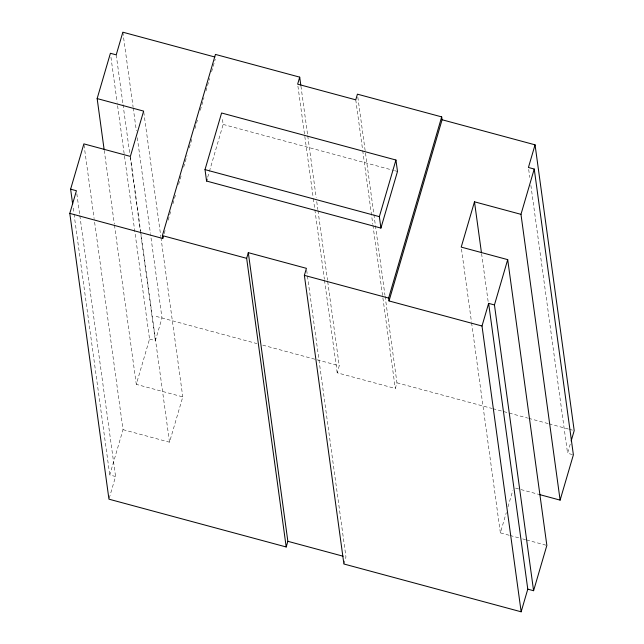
<?xml version="1.0" encoding="UTF-8"?>
<svg xmlns="http://www.w3.org/2000/svg" width="644" height="644" viewBox="0 0 644 644"><rect width="100%" height="100%" fill="white"/><g stroke="black" fill="none" stroke-linecap="round" stroke-linejoin="round"><path stroke-width="0.48" stroke-dasharray="3.22 2.42" d="M164.188 233.643L165.323 229.787M168.14 220.151L170.966 210.516M172.938 203.77L175.764 194.134M178.581 184.49L181.407 174.854M183.661 167.142L187.05 155.582M189.304 147.87L191.848 139.193M194.947 128.591L197.491 119.921M200.308 110.285L203.979 97.751M205.951 91.005L209.622 78.479M211.594 71.734L215.265 59.2M109.222 498.231L115.574 476.52L109.762 474.958L123.028 429.661L94.249 219.556M123.028 429.661L169.517 442.195L182.783 396.897L136.295 384.363L149.553 339.066L117.224 103.072M149.553 339.066L155.365 340.628L161.998 317.983L150.543 234.336M207.698 177.213L209.107 172.415M209.389 171.457L223.154 124.429L222.244 117.763M385.096 296.216L396.954 382.81L395.295 388.477L337.182 372.804L339.243 365.784L327.651 281.178M343.904 563.999L345.965 556.98L307.373 275.31M509.082 535.236L500.364 532.886L506.289 512.648M507.987 506.86L512.785 490.478M572.411 454.567L567.573 453.255L570.608 442.879M223.154 124.429L393.621 170.402M394.587 170.668L397.493 171.449M156.186 316.413L256.916 343.582M262.728 345.144L339.243 365.784M396.954 382.81L491.871 408.409M492.845 408.666L527.71 418.077M528.676 418.334L548.052 423.559M549.018 423.816L568.386 429.041M569.36 429.306L573.232 430.353M515.562 488.112L538.811 494.375M510.048 535.494L518.766 537.845M522.638 538.891L525.544 539.672M526.518 539.938L545.887 545.162M528.692 169.469L529.787 177.438M530.881 185.4L567.573 453.255M481.575 253.583L488.257 302.374M461.49 249.091L471.448 321.783M471.585 322.781L500.364 532.886M357.831 97.155L384.959 295.226M355.762 99.836L362.58 149.601M362.717 150.591L372.804 224.249M372.94 225.247L395.295 388.477M300.933 86.103L307.615 134.87M307.743 135.868L316.204 197.571M316.743 201.556L317.838 209.517M317.975 210.516L327.514 280.18M297.922 86.151L313.193 197.628M313.33 198.626L324.367 279.246M324.504 280.237L337.182 372.804M306.697 270.335L307.244 274.312M143.773 112.112L160.823 236.581M160.96 237.58L182.783 396.897M122.851 32.2L133.083 106.88M133.219 107.878L136.351 130.78M137.309 137.752L150.406 233.345M130.37 156.412L140.601 231.091M140.738 232.09L169.517 442.195M116.218 54.853L122.899 103.644M123.036 104.634L129.726 153.425M130.265 157.41L155.365 340.628M110.953 57.268L117.087 102.074M104.239 150.358L114.334 224.048M114.471 225.038L136.295 384.363M84.018 144.876L94.113 218.558M76.837 193.731L79.703 214.637M79.84 215.635L115.574 476.52M73.207 208.093L73.891 213.075M74.028 214.066L109.762 474.958"/><path stroke-width="0.97" d="M72.667 204.108L70.615 189.175L83.881 143.878L130.37 156.412L143.636 111.114L97.147 98.58L110.406 53.283L116.218 54.853L122.851 32.2L214.863 57.01M527.782 589.147L533.594 590.717L494.447 304.934L488.635 303.372L527.782 589.147L521.149 611.8L343.904 563.999L304.371 275.358L306.423 268.339L248.31 252.665L287.852 541.306L286.194 546.973L108.949 499.172L69.802 213.389L76.427 190.745L70.615 189.175M69.802 213.389L162.779 238.465L162.385 235.607L215.442 54.418L299.702 77.143L300.796 85.105M162.779 238.465L163.343 236.533M205.009 169.622L221.592 112.998L395.931 160.018L397.493 171.449L380.918 228.073L206.579 181.053L205.009 169.622L379.348 216.642L380.918 228.073M206.579 181.053L207.135 179.137M286.194 546.973L246.652 258.333L248.31 252.665M299.702 77.143L297.649 84.163L355.762 99.836L357.42 94.169L441.679 116.894L442.074 119.752L389.024 300.941L482.002 326.017L521.149 611.8M379.348 216.642L395.931 160.018M389.024 300.941L388.63 298.083L441.679 116.894M539.777 494.64L560.119 500.122L520.972 214.339L474.483 201.805L461.217 247.103L507.705 259.637L546.853 545.42L533.594 590.717M482.002 326.017L488.635 303.372M442.074 119.752L535.051 144.828L528.426 167.48L534.238 169.042L573.385 454.825L560.119 500.122M494.447 304.934L507.705 259.637M520.972 214.339L534.238 169.042M571.164 440.995L574.198 430.611L535.051 144.828M162.385 235.607L246.652 258.333M304.371 275.358L388.63 298.083M287.852 541.306L343.059 556.199M474.483 201.805L481.438 252.585M97.147 98.58L104.103 149.36"/></g></svg>
